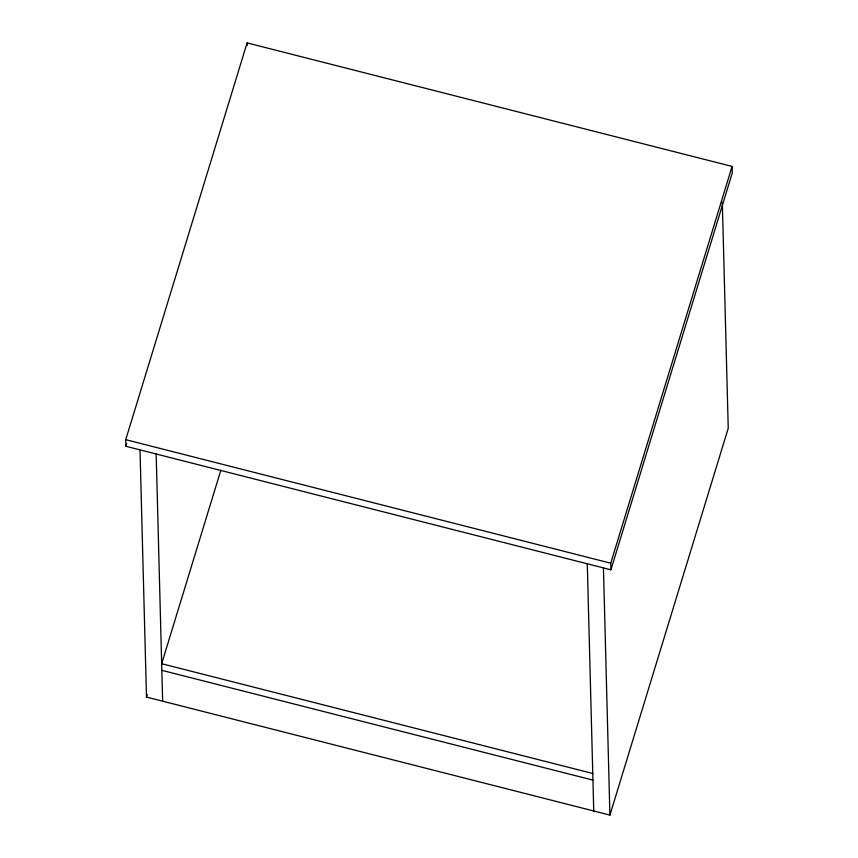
<?xml version="1.0" encoding="UTF-8"?>
<svg xmlns="http://www.w3.org/2000/svg" width="858" height="858" viewBox="0 0 858 858"><rect width="100%" height="100%" fill="white"/><g stroke="black" fill="none" stroke-linecap="round" stroke-linejoin="round"><path stroke-width="1.29" d="M125.74 439.671L247.093 42.9L732.078 166.42L732.26 173.037L610.907 569.809L125.922 446.289L125.74 439.671L610.735 563.202L610.907 569.809M125.922 446.289L126.705 443.725M722.318 202.37L728.238 428.249L609.92 815.1L146.482 697.071L147.265 694.508M220.86 470.173L161.669 663.706L592.771 773.498M610.735 563.202L732.078 166.42M161.84 670.323L592.942 780.115M603.442 567.835L609.92 815.1M587.28 563.727L593.747 810.982M247.093 42.9L247.168 45.549M156.177 453.925L162.645 701.19M140.004 449.806L146.482 697.071"/></g></svg>
